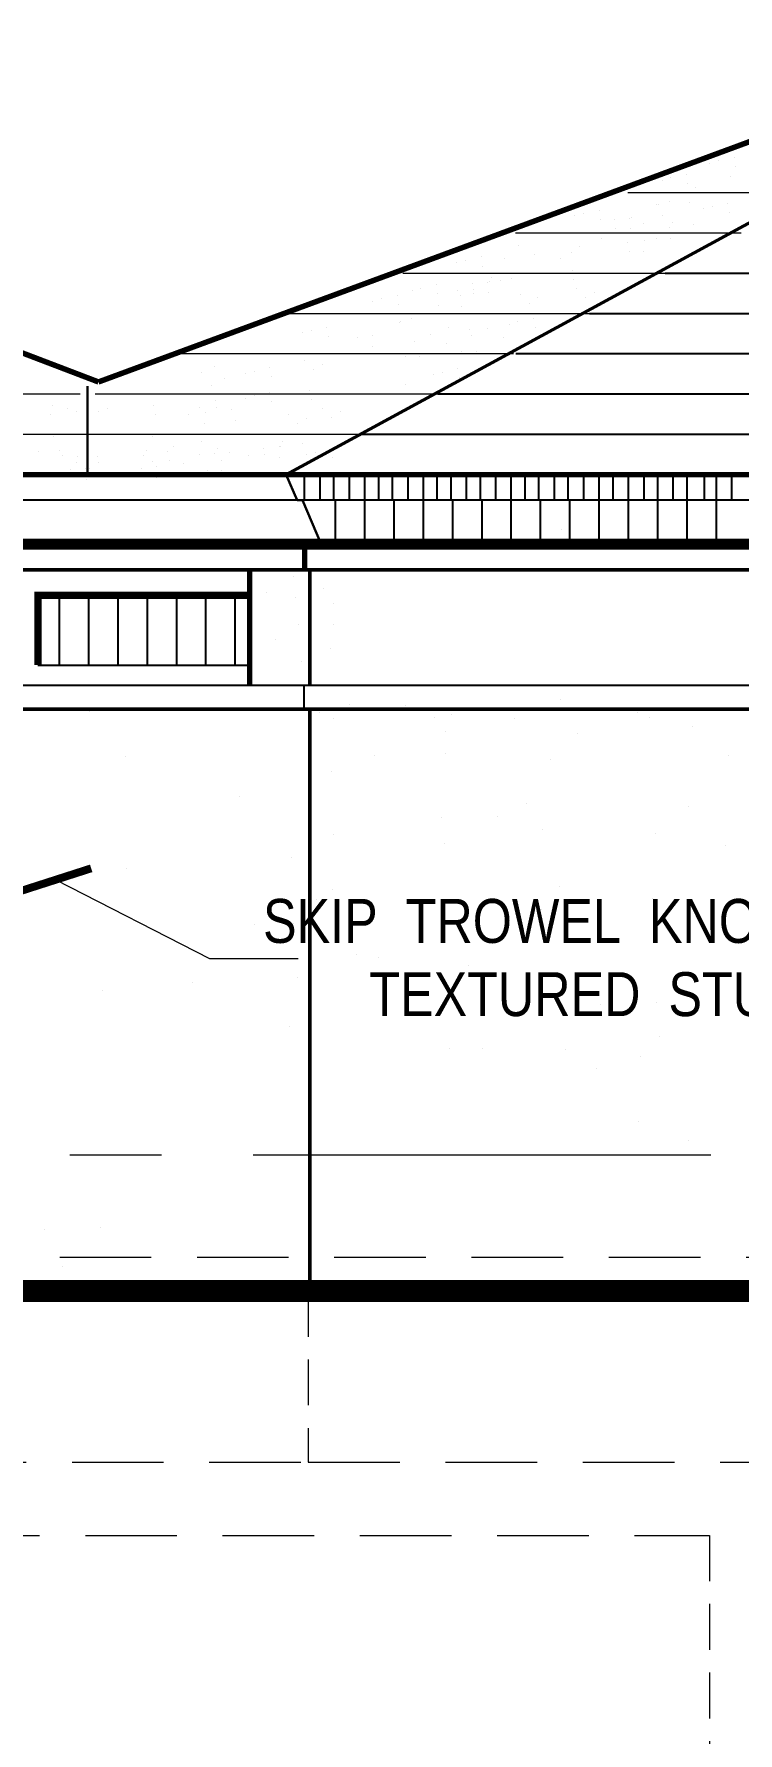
# Model space of a CAD drawing. Header units: inches. Extents: x 279 to 11006, y 233 to 7807.
# Drawn here: x 2427.9 to 2524.1, y 359 to 591.1 of the extents above; entities that cross this region are included whole.
import ezdxf

# ---------------------------------------------------------------- set-up
doc = ezdxf.new("R2010")
doc.units = ezdxf.units.IN
doc.header["$MEASUREMENT"] = 0
doc.linetypes.add('CENTER', pattern=[2, 1.25, -0.25, 0.25, -0.25])
doc.linetypes.add('HIDDEN', pattern=[0.375, 0.25, -0.125])
doc.layers.add('DOORS', color=7, linetype='Continuous', lineweight=30)
doc.layers.add('FOUNDATION', color=7, linetype='HIDDEN', lineweight=20)
for name, color, linetype in [('NORTH_ELEVATION', 7, 'Continuous'), ('SOUTH_ELEVATION', 7, 'Continuous'), ('SOUTH_ELEVATION_TEXT', 7, 'Continuous')]:
    doc.layers.add(name, color=color, linetype=linetype)
doc.styles.add('ARCHENT', font='technical.ttf', dxfattribs={"height": 6})
doc.styles.add('ARCHENTLTD', font='technical.ttf', dxfattribs={"height": 0.1875})
doc.dimstyles.new('ARCHENTLTD', dxfattribs={"dimscale": 0.05, "dimtxt": 0.1875, "dimasz": 3, "dimexe": 9, "dimexo": 1, "dimgap": 2.5, "dimtad": 0, "dimdec": 1, "dimzin": 1, "dimdsep": 46, "dimlunit": 4, "dimtxsty": 'ARCHENTLTD', "dimblk": 'ARCHTICK', "dimcen": 6, "dimclrd": 256, "dimclre": 256, "dimclrt": 256, "dimaunit": 1, "dimadec": 0, "dimazin": 0, "dimtfac": 1, "dimtdec": 1, "dimtofl": 0, "dimtmove": 1, "dimatfit": 3, "dimldrblk": 'ARCHTICK', "dimfxl": 1, "dimfrac": 2, "dimtolj": 1, "dimtzin": 0, "dimlwd": 9, "dimlwe": 9, "dimarcsym": 0})

# ---------------------------------------------------------------- blocks, each defined once
blk = doc.blocks.new('_ArchTick')
at = {"color": 0, "linetype": 'ByBlock', "const_width": 0.15}
blk.add_lwpolyline([(-0.5, -0.5), (0.5, 0.5)], dxfattribs=at)

msp = doc.modelspace()

# ---------------------------------------------------------------- linework, layer by layer
at = {"layer": 'FOUNDATION', "ltscale": 50}
msp.add_line((2243.92, 423.96), (3653.57, 423.96), dxfattribs=at)
at = {"layer": 'FOUNDATION', "linetype": 'HIDDEN', "ltscale": 25}
for p, q in [((2465.37, 419.35, 0.32), (2465.37, 395.96, 0.32)), ((2520.16, 385.96), (2520.15, 350.96))]:
    msp.add_line(p, q, dxfattribs=at)
at = {"layer": 'NORTH_ELEVATION', "color": 93, "linetype": 'Continuous', "lineweight": 20, "ltscale": 0.5}
for p, q in [((2521.37, 573.73), (2521.37, 573.73)), ((2523.51, 574.19), (2523.51, 574.19)), ((2514.85, 571.42), (2514.85, 571.42)), ((2516.98, 571.88), (2516.98, 571.88)), ((2523.06, 571.65), (2523.06, 571.65)), ((2534.83, 569.37), (2509.02, 569.37)), ((2518.3, 570.07), (2518.3, 570.07)), ((2502.95, 566.57), (2502.95, 566.57)), ((2505.08, 567.03), (2505.08, 567.03)), ((2513.17, 567.84), (2513.17, 567.84)), ((2514.63, 568.21), (2514.63, 568.21)), ((2517.4, 568.11), (2517.4, 568.11)), ((2520.53, 567.53), (2520.53, 567.53)), ((2522.66, 567.99), (2522.66, 567.99)), ((2507.17, 565.73), (2507.17, 565.73)), ((2509.32, 564.49), (2509.32, 564.49)), ((2509.49, 565.99), (2509.49, 565.99)), ((2513.73, 566.26), (2513.73, 566.26)), ((2517.98, 565.12), (2517.98, 565.12)), ((2524.47, 563.87), (2493.65, 563.87)), ((2494.07, 562.15), (2494.07, 562.15)), ((2505.42, 563.15), (2505.42, 563.15)), ((2508.99, 562.58), (2508.99, 562.58)), ((2511.31, 562.83), (2511.31, 562.83)), ((2514.81, 563.19), (2514.81, 563.19)), ((2486.85, 560.16), (2486.85, 560.16)), ((2488.98, 560.62), (2488.98, 560.62)), ((2492.21, 560.38), (2492.21, 560.38)), ((2496.22, 560.91), (2496.22, 560.91)), ((2499.85, 560.37), (2499.85, 560.37)), ((2501.28, 561.26), (2501.28, 561.26)), ((2511.13, 561.33), (2511.13, 561.33)), ((2514.12, 558.37), (2478.27, 558.37)), ((2490.15, 557.27), (2490.15, 557.27)), ((2491.58, 557.45), (2491.58, 557.45)), ((2493.15, 557.7), (2493.15, 557.7)), ((2501.41, 558.78), (2501.41, 558.78)), ((2475.36, 554.88), (2475.36, 554.88)), ((2477.49, 555.34), (2477.49, 555.34)), ((2480.72, 556.35), (2480.72, 556.35)), ((2482.85, 556.81), (2482.85, 556.81)), ((2487.83, 557.01), (2487.83, 557.01)), ((2487.91, 555.59), (2487.91, 555.59)), ((2489.98, 555.77), (2489.98, 555.77)), ((2494.28, 555.55), (2494.28, 555.55)), ((2502.02, 556.35), (2502.02, 556.35)), ((2503.26, 555.11), (2503.26, 555.11)), ((2503.76, 552.87), (2462.75, 552.87)), ((2483.15, 554.01), (2483.15, 554.01)), ((2486.3, 553.91), (2486.3, 553.91)), ((2495.52, 554.31), (2495.52, 554.31)), ((2465.78, 550.57), (2465.78, 550.57)), ((2467.91, 551.03), (2467.91, 551.03)), ((2478.01, 551.78), (2478.01, 551.78)), ((2479.47, 552.15), (2479.47, 552.15)), ((2487.39, 550.75), (2487.39, 550.75)), ((2489.81, 550.86), (2489.81, 550.86)), ((2493.99, 551.74), (2493.99, 551.74)), ((2496.12, 552.2), (2496.12, 552.2)), ((2472.02, 549.67), (2472.02, 549.67)), ((2474.16, 548.43), (2474.16, 548.43)), ((2482.07, 550.06), (2482.07, 550.06)), ((2484.22, 548.82), (2484.22, 548.82)), ((2491.96, 549.62), (2491.96, 549.62)), ((2493.41, 547.37), (2447.53, 547.37)), ((2452.55, 545.63), (2452.55, 545.63)), ((2464.88, 546.44), (2464.88, 546.44)), ((2480.54, 546.96), (2480.54, 546.96)), ((2488.28, 547.76), (2488.28, 547.76)), ((2457.99, 545), (2457.99, 545)), ((2460.12, 545.46), (2460.12, 545.46)), ((2466.12, 545.2), (2466.12, 545.2)), ((2478.64, 543.21), (2478.64, 543.21)), ((2483.67, 544.9), (2483.67, 544.9)), ((2485.8, 545.35), (2485.8, 545.35)), ((2434.2, 541.87), (2388.95, 541.87)), ((2483.05, 541.87), (2436.24, 541.87)), ((2452.68, 540.95), (2452.68, 540.95)), ((2457.99, 541.64), (2457.99, 541.64)), ((2460.12, 542.09), (2460.12, 542.09)), ((2465.57, 542.33), (2465.57, 542.33)), ((2430.38, 540.31), (2430.38, 540.31)), ((2432.52, 539.85), (2432.52, 539.85)), ((2437.89, 539.85), (2437.89, 539.85)), ((2444.23, 540.31), (2444.23, 540.31)), ((2449, 539.09), (2449, 539.09)), ((2451.32, 539.35), (2451.32, 539.35)), ((2454.83, 539.71), (2454.83, 539.71)), ((2462.65, 539.1), (2462.65, 539.1)), ((2467.3, 539.98), (2467.3, 539.98)), ((2468.54, 538.74), (2468.54, 538.74)), ((2438.47, 536.37), (2399.69, 536.37)), ((2472.7, 536.37), (2437.22, 536.37)), ((2451.15, 537.85), (2451.15, 537.85)), ((2463.89, 537.87), (2463.89, 537.87)), ((2428.52, 534.06), (2428.52, 534.06)), ((2430.57, 536.03), (2430.57, 536.03)), ((2444.05, 536.03), (2444.05, 536.03)), ((2446.1, 534.06), (2446.1, 534.06)), ((2446.92, 534.79), (2446.92, 534.79)), ((2459.3, 534.49), (2459.3, 534.49)), ((2461.62, 534.75), (2461.62, 534.75)), ((2464.62, 535.18), (2464.62, 535.18)), ((2466.31, 533.96), (2466.31, 533.96)), ((2468.44, 534.42), (2468.44, 534.42)), ((2433.83, 533.37), (2433.83, 533.37)), ((2435.19, 531.77), (2435.19, 531.77)), ((2435.22, 531.77), (2435.22, 531.77)), ((2436.57, 533.37), (2436.57, 533.37)), ((2442.56, 531.76), (2442.56, 531.76)), ((2448.38, 532.37), (2448.38, 532.37)), ((2450.44, 533.61), (2450.44, 533.61)), ((2461.45, 533.25), (2461.45, 533.25)), ((2432.9, 531.52), (2432.9, 531.52)), ((2435.04, 530.27), (2435.04, 530.27)), ((2444.7, 530.51), (2444.7, 530.51)), ((2453.56, 531.39), (2453.56, 531.39))]:
    msp.add_line(p, q, dxfattribs=at)
at = {"layer": 'NORTH_ELEVATION', "color": 93, "linetype": 'Continuous', "ltscale": 0.5}
for p, q in [((2662.32, 558.37), (2514.12, 558.37)), ((2672.44, 552.87), (2503.76, 552.87)), ((2682.13, 547.37), (2493.73, 547.37)), ((2692.68, 541.87), (2483.05, 541.87)), ((2702.8, 536.37), (2472.7, 536.37)), ((2464.82, 530.9), (2464.82, 527.4)), ((2466.94, 530.9), (2466.94, 527.4)), ((2468.82, 530.9), (2468.82, 527.4)), ((2470.94, 530.9), (2470.94, 527.4)), ((2473.05, 530.9), (2473.05, 527.4)), ((2474.94, 530.9), (2474.94, 527.4)), ((2476.82, 530.87), (2476.82, 527.37)), ((2478.94, 530.87), (2478.94, 527.37)), ((2481.05, 530.87), (2481.05, 527.37)), ((2482.94, 530.9), (2482.94, 527.4)), ((2484.82, 530.9), (2484.82, 527.4)), ((2486.94, 530.9), (2486.94, 527.4)), ((2488.82, 530.9), (2488.82, 527.4)), ((2490.94, 530.9), (2490.94, 527.4)), ((2493.05, 530.9), (2493.05, 527.4)), ((2494.94, 530.9), (2494.94, 527.4)), ((2496.82, 530.9), (2496.82, 527.4)), ((2498.94, 530.9), (2498.94, 527.4)), ((2500.82, 530.9), (2500.82, 527.4)), ((2502.94, 530.9), (2502.94, 527.4)), ((2505.05, 530.9), (2505.05, 527.4)), ((2506.94, 530.9), (2506.94, 527.4)), ((2509.05, 530.82), (2509.05, 527.32)), ((2511.17, 530.82), (2511.17, 527.32)), ((2513.05, 530.82), (2513.05, 527.32)), ((2515.17, 530.82), (2515.17, 527.32)), ((2517.05, 530.82), (2517.05, 527.32)), ((2519.41, 530.82), (2519.41, 527.32)), ((2521.05, 530.85), (2521.05, 527.35)), ((2523.17, 530.85), (2523.17, 527.35)), ((3324.42, 527.37), (2109.52, 527.37))]:
    msp.add_line(p, q, dxfattribs=at)
at = {"layer": 'NORTH_ELEVATION', "color": 93, "linetype": 'Continuous', "lineweight": 30, "ltscale": 0.5}
msp.add_line((3326.66, 530.87), (2108.11, 530.87), dxfattribs=at)
at = {"layer": 'NORTH_ELEVATION', "color": 37, "linetype": 'Continuous', "ltscale": 0.5}
for p, q in [((2428.95, 527.46), (2428.95, 527.46)), ((2499.94, 523.36), (2499.94, 523.36)), ((2463.41, 516.95), (2463.41, 516.95)), ((2449.77, 514.16), (2449.77, 514.16)), ((2459.63, 514.72, -0.34), (2459.63, 514.72, -0.34)), ((2478.67, 499.4), (2478.67, 499.4)), ((2499.79, 500.14), (2499.79, 500.14)), ((2482.65, 497.76), (2482.65, 497.76)), ((2484.99, 498.07), (2484.99, 498.07))]:
    msp.add_line(p, q, dxfattribs=at)
at = {"layer": 'NORTH_ELEVATION', "color": 7, "linetype": 'Continuous', "ltscale": 0.5}
for p, q in [((3133.32, 521.37), (2113.48, 521.37)), ((3133.32, 521.37), (2117.13, 521.37)), ((2783.39, 521.37), (2117.13, 521.37)), ((2428.45, 504.87), (2457.45, 504.87)), ((2155.13, 502.1, 1), (2616.43, 502.1, 0.2)), ((2464.76, 502.1, -0.67), (2464.76, 498.84, -0.67))]:
    msp.add_line(p, q, dxfattribs=at)
at = {"layer": 'NORTH_ELEVATION', "color": 4, "linetype": 'Continuous', "ltscale": 0.5}
for p, q in [((2431.39, 504.87, 0.02), (2431.39, 514.6, 0.02)), ((2435.39, 504.87, 0.02), (2435.39, 514.6, 0.02)), ((2439.39, 504.87, 0.02), (2439.39, 514.6, 0.02)), ((2443.39, 504.87, 0.02), (2443.39, 514.6, 0.02)), ((2447.39, 504.87, 0.02), (2447.39, 514.6, 0.02)), ((2451.39, 504.87, 0.02), (2451.39, 514.6, 0.02)), ((2455.39, 504.87, 0.02), (2455.39, 514.6, 0.02))]:
    msp.add_line(p, q, dxfattribs=at)
at = {"layer": 'NORTH_ELEVATION', "color": 37, "linetype": 'Continuous', "lineweight": 20, "ltscale": 0.5}
for p, q in [((2467.38, 515.31), (2467.38, 515.31)), ((2460.9, 508.34), (2460.9, 508.34)), ((2470.96, 499.44), (2470.96, 499.44)), ((2435.45, 498.55), (2435.45, 498.55)), ((2450.9, 498.89), (2450.9, 498.89)), ((2468.85, 497.5), (2468.85, 497.5)), ((2511.94, 497.72), (2511.94, 497.72)), ((2502.17, 495.5), (2502.17, 495.5)), ((2497.37, 482.39), (2497.37, 482.39)), ((2466.49, 472.77), (2466.49, 472.77)), ((2458.01, 469.42, -0.34), (2458.01, 469.42, -0.34)), ((2484.01, 470.99), (2484.01, 470.99)), ((2474.94, 464.9), (2474.94, 464.9)), ((2463.94, 462.2, 48312), (2463.94, 462.2, 48312)), ((2487.25, 463.78), (2487.25, 463.78)), ((2437.25, 460.42, -0.34), (2437.25, 460.42, -0.34)), ((2449.57, 461.55, -0.34), (2449.57, 461.55, -0.34)), ((2484.7, 452.48), (2484.7, 452.48)), ((2489.15, 452.43), (2489.15, 452.43)), ((2500.44, 452.35), (2500.44, 452.35)), ((2517.29, 439.95), (2517.29, 439.95))]:
    msp.add_line(p, q, dxfattribs=at)
at = {"layer": 'NORTH_ELEVATION', "linetype": 'HIDDEN', "lineweight": 5, "ltscale": 50}
for p, q in [((2376.85, 395.96), (2465.37, 395.96)), ((2465.37, 395.96), (2532.15, 395.96)), ((2247.42, 385.95), (2520.16, 385.96))]:
    msp.add_line(p, q, dxfattribs=at)
at = {"layer": 'NORTH_ELEVATION', "color": 93, "linetype": 'Continuous', "ltscale": 0.5, "const_width": 0.75}
for points in [[(2313.17, 590.71), (2436.71, 543.54)], [(2564.17, 590.6), (2436.71, 543.54)], [(4323.22, 530.87), (2374, 530.87)]]:
    msp.add_lwpolyline(points, dxfattribs=at)
at = {"layer": 'NORTH_ELEVATION', "color": 7, "linetype": 'Continuous', "ltscale": 0.5, "const_width": 0.5}
for points in [[(2155.19, 517.87), (2571.35, 517.87)], [(2616.42, 498.84), (2154.78, 498.84)]]:
    msp.add_lwpolyline(points, dxfattribs=at)
at = {"layer": 'NORTH_ELEVATION', "color": 7, "linetype": 'Continuous', "ltscale": 0.5}
for points, const_width, elevation in [([(2465.56, 517.87), (2465.56, 502.1)], 0.5, -0.34), ([(2457.33, 514.39), (2428.45, 514.39), (2428.45, 504.87)], 1, 45), ([(2465.56, 498.94), (2465.56, 419.35)], 0.5, -0.34)]:
    msp.add_lwpolyline(points, dxfattribs=dict(at, const_width=const_width, elevation=elevation))
at = {"layer": 'NORTH_ELEVATION', "color": 3, "linetype": 'Continuous', "ltscale": 0.5, "const_width": 3, "elevation": -2}
msp.add_lwpolyline([(2659.6, 419.36), (2153.6, 419.34)], dxfattribs=at)
at = {"layer": 'SOUTH_ELEVATION', "color": 93, "linetype": 'Continuous', "lineweight": 40, "ltscale": 50}
msp.add_line((2462.28, 530.87), (2572.2, 590.6, 1), dxfattribs=at)
at = {"layer": 'SOUTH_ELEVATION', "color": 93, "linetype": 'Continuous', "lineweight": 20, "ltscale": 0.5}
for p, q in [((2520.2, 573.4), (2520.2, 573.4)), ((2513.68, 571.09), (2513.68, 571.09)), ((2519.36, 567.2), (2519.36, 567.2)), ((2501.77, 566.24), (2501.77, 566.24)), ((2515.16, 565.3), (2515.16, 565.3)), ((2502.46, 561.98), (2502.46, 561.98)), ((2485.67, 559.83), (2485.67, 559.83)), ((2490.33, 557.88), (2490.33, 557.88)), ((2479.55, 556.02), (2479.55, 556.02)), ((2485.69, 556.07), (2485.69, 556.07)), ((2487.97, 556.16), (2487.97, 556.16)), ((2496.69, 555.03), (2496.69, 555.03)), ((2504.44, 555.83), (2504.44, 555.83)), ((2474.18, 554.55), (2474.18, 554.55)), ((2464.61, 550.24), (2464.61, 550.24)), ((2484.57, 550.93), (2484.57, 550.93)), ((2492.82, 551.41), (2492.82, 551.41)), ((2479.93, 549.12), (2479.93, 549.12)), ((2487.67, 549.92), (2487.67, 549.92)), ((2467.3, 545.92), (2467.3, 545.92)), ((2450.78, 544.84), (2450.78, 544.84)), ((2453.93, 543.95), (2453.93, 543.95)), ((2456.82, 544.67), (2456.82, 544.67)), ((2482.49, 544.56), (2482.49, 544.56)), ((2455.17, 541.82), (2455.17, 541.82)), ((2456.82, 541.3), (2456.82, 541.3)), ((2433.69, 539.52), (2433.69, 539.52)), ((2436.72, 539.52), (2436.72, 539.52)), ((2450.53, 540.01), (2450.53, 540.01)), ((2452.81, 540.1), (2452.81, 540.1)), ((2465.06, 538.58), (2465.06, 538.58)), ((2469.71, 539.46), (2469.71, 539.46)), ((2455.41, 538.34), (2455.41, 538.34)), ((2431.34, 534.24), (2431.34, 534.24)), ((2443.28, 534.24), (2443.28, 534.24)), ((2452.94, 534.48), (2452.94, 534.48)), ((2454.58, 533.97), (2454.58, 533.97)), ((2461.8, 535.36), (2461.8, 535.36)), ((2433.7, 532.52), (2433.7, 532.52)), ((2436.71, 532.52), (2436.71, 532.52)), ((2444.09, 532.67), (2444.09, 532.67)), ((2446.37, 532.76), (2446.37, 532.76)), ((2457.16, 533.55), (2457.16, 533.55)), ((2459.44, 533.64), (2459.44, 533.64)), ((2465.13, 533.63), (2465.13, 533.63))]:
    msp.add_line(p, q, dxfattribs=at)
at = {"layer": 'SOUTH_ELEVATION', "color": 93, "linetype": 'Continuous', "lineweight": 20, "ltscale": 0.75}
for p, q in [((2523.72, 572.95, 1), (2523.72, 572.95, 1)), ((2517.19, 570.64, 1), (2517.19, 570.64, 1)), ((2512.91, 567.76, 1), (2512.91, 567.76, 1)), ((2522.87, 566.75, 1), (2522.87, 566.75, 1)), ((2505.29, 565.79, 1), (2505.29, 565.79, 1)), ((2507.38, 564.49, 1), (2507.38, 564.49, 1)), ((2509.24, 565.9, 1), (2509.24, 565.9, 1)), ((2511.16, 565.18, 1), (2511.16, 565.18, 1)), ((2514.73, 564.61, 1), (2514.73, 564.61, 1)), ((2512.87, 563.2, 1), (2512.87, 563.2, 1)), ((2509.19, 561.34, 1), (2509.19, 561.34, 1)), ((2489.19, 559.38, 1), (2489.19, 559.38, 1)), ((2489.9, 557.18, 1), (2489.9, 557.18, 1)), ((2501.62, 557.54, 1), (2501.62, 557.54, 1)), ((2483.06, 555.57, 1), (2483.06, 555.57, 1)), ((2486.22, 555.33, 1), (2486.22, 555.33, 1)), ((2477.7, 554.1, 1), (2477.7, 554.1, 1)), ((2477.76, 551.7, 1), (2477.76, 551.7, 1)), ((2496.33, 550.96, 1), (2496.33, 550.96, 1)), ((2468.12, 549.79, 1), (2468.12, 549.79, 1)), ((2474.08, 549.84, 1), (2474.08, 549.84, 1)), ((2478.6, 546.97, 1), (2478.6, 546.97, 1)), ((2486.35, 547.76, 1), (2486.35, 547.76, 1)), ((2460.33, 544.22, 1), (2460.33, 544.22, 1)), ((2486.01, 544.12, 1), (2486.01, 544.12, 1)), ((2452.19, 543.11, 1), (2452.19, 543.11, 1)), ((2465.78, 541.1, 1), (2465.78, 541.1, 1)), ((2474.64, 541.97, 1), (2474.64, 541.97, 1)), ((2430.17, 539.07, 1), (2430.17, 539.07, 1)), ((2444.44, 539.07, 1), (2444.44, 539.07, 1)), ((2460.33, 540.86, 1), (2460.33, 540.86, 1)), ((2450.8, 535.41, 1), (2450.8, 535.41, 1)), ((2461.37, 534.66, 1), (2461.37, 534.66, 1)), ((2431.77, 533.55, 1), (2431.77, 533.55, 1)), ((2434.96, 531.69, 1), (2434.96, 531.69, 1)), ((2435.45, 531.69, 1), (2435.45, 531.69, 1)), ((2442.85, 533.55, 1), (2442.85, 533.55, 1)), ((2444.62, 531.93, 1), (2444.62, 531.93, 1)), ((2452.51, 533.79, 1), (2452.51, 533.79, 1)), ((2453.48, 532.81, 1), (2453.48, 532.81, 1)), ((2468.65, 533.18, 1), (2468.65, 533.18, 1)), ((2442.76, 530.52, 1), (2442.76, 530.52, 1)), ((2451.62, 531.4, 1), (2451.62, 531.4, 1))]:
    msp.add_line(p, q, dxfattribs=at)
at = {"layer": 'SOUTH_ELEVATION', "color": 31, "linetype": 'Continuous', "lineweight": 20, "ltscale": 0.5}
msp.add_line((2466.84, 547.46), (2466.84, 547.46), dxfattribs=at)
at = {"layer": 'SOUTH_ELEVATION', "color": 93, "linetype": 'Continuous', "lineweight": 30, "ltscale": 50}
for p, q in [((2435.2, 542.96), (2435.2, 530.87)), ((2463.83, 527.37), (2462.34, 530.87)), ((2464.58, 527.37), (2463.83, 527.37))]:
    msp.add_line(p, q, dxfattribs=at)
at = {"layer": 'SOUTH_ELEVATION', "color": 7, "linetype": 'Continuous', "lineweight": 30, "ltscale": 50}
msp.add_line((2467.13, 521.37), (2464.58, 527.37), dxfattribs=at)
at = {"layer": 'SOUTH_ELEVATION', "color": 49, "linetype": 'Continuous', "ltscale": 0.5}
for p, q in [((2469.05, 527.4), (2469.05, 521.37)), ((2473.05, 527.4), (2473.05, 521.37)), ((2477.05, 527.4), (2477.05, 521.37)), ((2481.05, 527.4), (2481.05, 521.37)), ((2485.05, 527.4), (2485.05, 521.37)), ((2489.05, 527.4), (2489.05, 521.37)), ((2493.05, 527.4), (2493.05, 521.37)), ((2497.05, 527.4), (2497.05, 521.37)), ((2501.05, 527.4), (2501.05, 521.37)), ((2505.05, 527.4), (2505.05, 521.37)), ((2509.05, 527.37), (2509.05, 521.35)), ((2513.05, 527.37), (2513.05, 521.35)), ((2517.05, 527.37), (2517.05, 521.35)), ((2521.05, 527.37), (2521.05, 521.35))]:
    msp.add_line(p, q, dxfattribs=at)
at = {"layer": 'SOUTH_ELEVATION', "color": 37, "linetype": 'Continuous', "lineweight": 20, "ltscale": 0.75}
for p, q in [((2463.59, 514.03), (2463.59, 514.03)), ((2468.79, 513.27), (2468.79, 513.27)), ((2463.98, 510.45), (2463.98, 510.45)), ((2468.86, 510.38), (2468.86, 510.38)), ((2468.38, 507.1), (2468.38, 507.1)), ((2464.38, 505.38), (2464.38, 505.38)), ((2466.89, 498.35), (2466.89, 498.35)), ((2510.27, 498.42), (2510.27, 498.42)), ((2484.05, 495.73), (2484.05, 495.73)), ((2517.86, 496.45), (2517.86, 496.45)), ((2440.45, 492.37, -0.34), (2440.45, 492.37, -0.34)), ((2474.36, 492.52), (2474.36, 492.52)), ((2484.12, 492.83), (2484.12, 492.83)), ((2468.59, 490.26), (2468.59, 490.26)), ((2498.48, 491.94), (2498.48, 491.94)), ((2455.91, 486.91, -0.34), (2455.91, 486.91, -0.34)), ((2495.18, 485.95), (2495.18, 485.95)), ((2517.24, 485.55), (2517.24, 485.55)), ((2483.58, 484.07), (2483.58, 484.07)), ((2491.19, 484.23), (2491.19, 484.23)), ((2468.76, 481.74), (2468.76, 481.74)), ((2483.97, 480.49), (2483.97, 480.49)), ((2522.33, 480.17), (2522.33, 480.17)), ((2440.53, 477.13, -0.34), (2440.53, 477.13, -0.34)), ((2468.69, 474.2), (2468.69, 474.2)), ((2499.62, 474.57), (2499.62, 474.57)), ((2497.16, 471.47), (2497.16, 471.47)), ((2471.9, 465.36), (2471.9, 465.36)), ((2517.56, 462.64), (2517.56, 462.64)), ((2505.23, 458.5), (2505.23, 458.5)), ((2504.69, 449.74), (2504.69, 449.74)), ((2431.86, 422.69, -0.34), (2431.86, 422.69, -0.34))]:
    msp.add_line(p, q, dxfattribs=at)
at = {"layer": 'SOUTH_ELEVATION', "color": 37, "linetype": 'Continuous', "ltscale": 0.75}
for p, q in [((2493.56, 497.62), (2493.56, 497.62)), ((2429.33, 427.76, -0.34), (2429.33, 427.76, -0.34))]:
    msp.add_line(p, q, dxfattribs=at)
at = {"layer": 'SOUTH_ELEVATION', "color": 49, "linetype": 'Continuous', "lineweight": 20, "ltscale": 0.75}
for p, q in [((2522.69, 492.52, 1), (2522.69, 492.52, 1)), ((2512.73, 481.91, 1), (2512.73, 481.91, 1)), ((2512.43, 472.97, 1), (2512.43, 472.97, 1)), ((2512.96, 458.78, 1), (2512.96, 458.78, 1)), ((2513.38, 454.14, 1), (2513.38, 454.14, 1)), ((2510.7, 451.42, 1), (2510.7, 451.42, 1)), ((2510.4, 442.48, 1), (2510.4, 442.48, 1))]:
    msp.add_line(p, q, dxfattribs=at)
at = {"layer": 'SOUTH_ELEVATION', "color": 49, "linetype": 'Continuous', "ltscale": 0.75}
for p, q in [((2463.04, 478.55, 0.66), (2463.04, 478.55, 0.66)), ((2463.34, 469.62, 0.66), (2463.34, 469.62, 0.66)), ((2462.82, 455.42, 0.66), (2462.82, 455.42, 0.66)), ((2437.05, 428.03, 0.66), (2437.05, 428.03, 0.66))]:
    msp.add_line(p, q, dxfattribs=at)
at = {"layer": 'SOUTH_ELEVATION', "color": 27, "linetype": 'Continuous', "ltscale": 0.5, "const_width": 1.5}
msp.add_lwpolyline([(2113.48, 521.37), (2783.39, 521.37)], dxfattribs=at)
at = {"layer": 'SOUTH_ELEVATION', "color": 7, "linetype": 'Continuous', "ltscale": 0.5, "const_width": 0.75}
msp.add_lwpolyline([(2464.88, 521.37), (2464.88, 517.87)], dxfattribs=at)
at = {"layer": 'SOUTH_ELEVATION', "color": 7, "linetype": 'Continuous', "ltscale": 0.5, "const_width": 0.75, "elevation": -1.71}
msp.add_lwpolyline([(2457.37, 517.87), (2457.37, 502.09)], dxfattribs=at)
at = {"layer": 'SOUTH_ELEVATION_TEXT', "color": 1, "linetype": 'CENTER', "lineweight": 5, "ltscale": 50}
msp.add_line((1957.82, 437.96), (3555.17, 437.96), dxfattribs=at)

# ---------------------------------------------------------------- texts
at = {"layer": 'SOUTH_ELEVATION_TEXT', "color": 7, "linetype": 'Continuous', "ltscale": 0.5, "insert": (2508.63, 464.86), "char_height": 6, "attachment_point": 5, "style": 'ARCHENT'}
msp.add_mtext('SKIP  TROWEL  KNOCKDOWN\\PTEXTURED  STUCCO', dxfattribs=at)

# ---------------------------------------------------------------- leaders
at = {"layer": 'DOORS', "lineweight": 9, "ltscale": 100}
msp.add_leader([(2430.87, 475.53), (2451.87, 464.75), (2463.99, 464.75)], dimstyle='ARCHENTLTD', override={"dimasz": 144, "dimgap": 1, "dimtad": 0}, dxfattribs=at)

doc.saveas('drawing.dxf')
